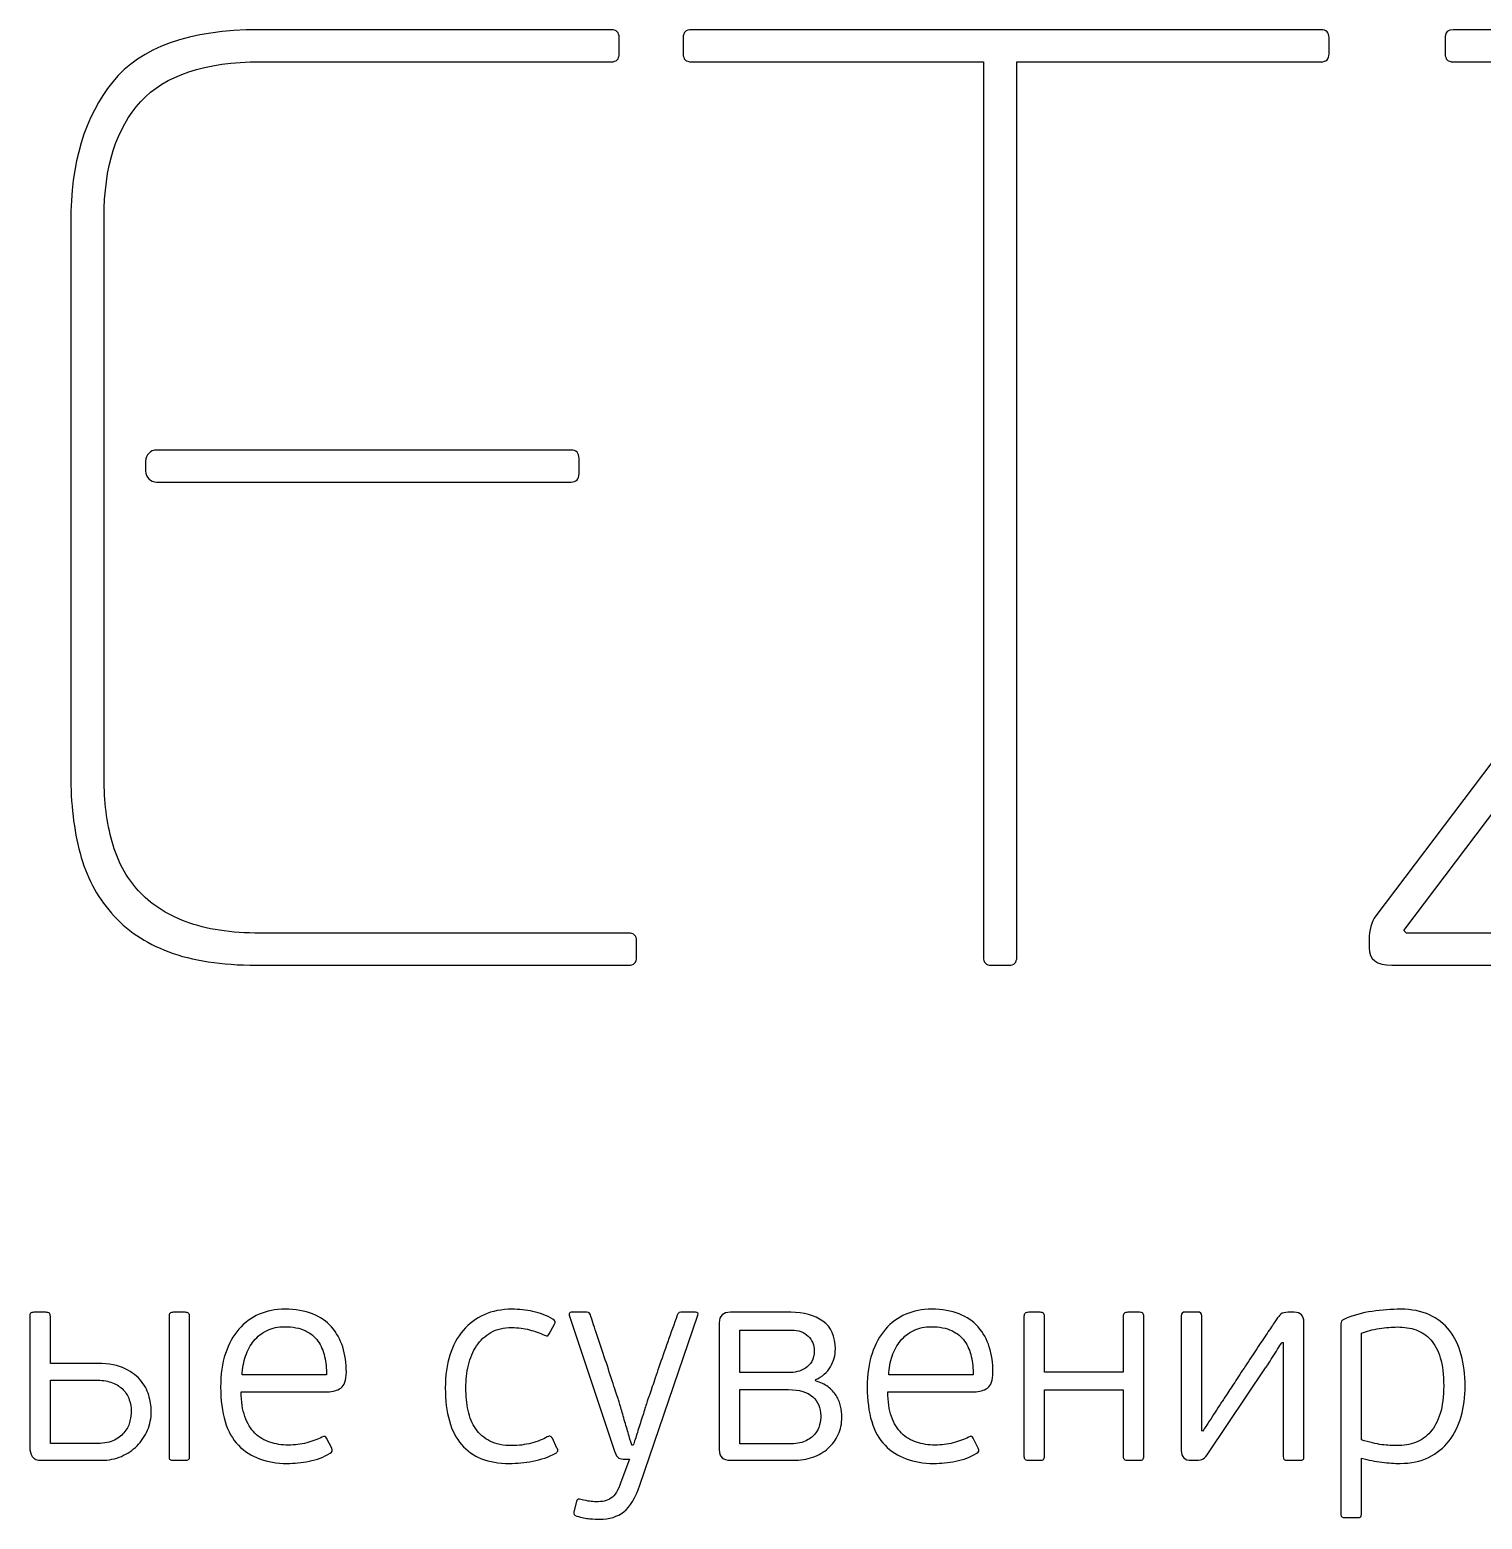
# Model space of a CAD drawing. Header units: centimetres. Extents: x -21.3 to 21.2, y -15.2 to 14.8.
# Drawn here: x 16.187 to 17.366, y -3.583 to -2.374 of the extents above; entities that cross this region are included whole.
import ezdxf

# ---------------------------------------------------------------- set-up
doc = ezdxf.new("R2010")
doc.units = ezdxf.units.CM
doc.header["$MEASUREMENT"] = 0
doc.layers.add('layer 1', color=7, linetype='Continuous')

msp = doc.modelspace()

# ---------------------------------------------------------------- linework, layer by layer
at = {"layer": 'layer 1', "color": 29}
for points, knots in [([(16.24766, -2.74098), (16.24766, -2.74098), (16.24766, -2.81558), (16.24766, -2.81558), (16.24766, -2.81558), (16.24766, -2.81558), (16.24766, -2.98136), (16.24766, -2.98136), (16.24766, -2.98136), (16.24766, -3.00013), (16.24982, -3.01727), (16.25416, -3.03279), (16.25416, -3.03279), (16.25849, -3.04831), (16.26553, -3.06148), (16.27527, -3.07231), (16.27527, -3.07231), (16.28501, -3.08314), (16.29801, -3.09162), (16.31425, -3.09776), (16.31425, -3.09776), (16.33049, -3.10389), (16.35052, -3.10696), (16.37434, -3.10696), (16.37434, -3.10696), (16.37434, -3.10696), (16.67319, -3.10696), (16.67319, -3.10696), (16.67319, -3.10696), (16.67752, -3.10696), (16.67969, -3.10913), (16.67969, -3.11346), (16.67969, -3.11346), (16.67969, -3.11346), (16.67969, -3.12645), (16.67969, -3.12645), (16.67969, -3.12645), (16.67969, -3.13079), (16.67752, -3.13295), (16.67319, -3.13295), (16.67319, -3.13295), (16.67319, -3.13295), (16.37109, -3.13295), (16.37109, -3.13295), (16.37109, -3.13295), (16.34294, -3.13295), (16.3193, -3.12934), (16.30017, -3.12212), (16.30017, -3.12212), (16.28104, -3.1149), (16.26553, -3.10444), (16.25361, -3.09072), (16.25361, -3.09072), (16.2417, -3.07701), (16.23322, -3.06076), (16.22817, -3.042), (16.22817, -3.042), (16.22312, -3.02323), (16.22059, -3.00193), (16.22059, -2.97811), (16.22059, -2.97811), (16.22059, -2.97811), (16.22059, -2.52984), (16.22059, -2.52984), (16.22059, -2.52984), (16.22059, -2.4822), (16.23196, -2.4443), (16.25469, -2.41615), (16.25469, -2.41615), (16.27743, -2.38799), (16.31696, -2.37392), (16.37326, -2.37392), (16.37326, -2.37392), (16.37326, -2.37392), (16.65912, -2.37392), (16.65912, -2.37392), (16.65912, -2.37392), (16.66345, -2.37392), (16.66561, -2.37609), (16.66561, -2.38042), (16.66561, -2.38042), (16.66561, -2.38042), (16.66561, -2.39341), (16.66561, -2.39341), (16.66561, -2.39341), (16.66561, -2.39774), (16.66345, -2.39991), (16.65912, -2.39991), (16.65912, -2.39991), (16.65912, -2.39991), (16.37434, -2.39991), (16.37434, -2.39991), (16.37434, -2.39991), (16.32959, -2.39991), (16.29729, -2.41073), (16.27743, -2.43221), (16.27743, -2.43221), (16.25758, -2.45387), (16.24766, -2.48508), (16.24766, -2.52623), (16.24766, -2.52623), (16.24766, -2.52623), (16.24766, -2.66639), (16.24766, -2.66639), (16.24766, -2.66639), (16.24766, -2.66639), (16.24766, -2.71499), (16.24766, -2.71499), (16.24766, -2.71499), (16.24766, -2.71499), (16.24766, -2.74098), (16.24766, -2.74098)], [0, 0, 0, 0, 0.0344828, 0.0344828, 0.0344828, 0.0344828, 0.0689655, 0.0689655, 0.0689655, 0.0689655, 0.1034483, 0.1034483, 0.1034483, 0.1034483, 0.137931, 0.137931, 0.137931, 0.137931, 0.1724138, 0.1724138, 0.1724138, 0.1724138, 0.2068966, 0.2068966, 0.2068966, 0.2068966, 0.2413793, 0.2413793, 0.2413793, 0.2413793, 0.2758621, 0.2758621, 0.2758621, 0.2758621, 0.3103448, 0.3103448, 0.3103448, 0.3103448, 0.3448276, 0.3448276, 0.3448276, 0.3448276, 0.3793103, 0.3793103, 0.3793103, 0.3793103, 0.4137931, 0.4137931, 0.4137931, 0.4137931, 0.4482759, 0.4482759, 0.4482759, 0.4482759, 0.4827586, 0.4827586, 0.4827586, 0.4827586, 0.5172414, 0.5172414, 0.5172414, 0.5172414, 0.5517241, 0.5517241, 0.5517241, 0.5517241, 0.5862069, 0.5862069, 0.5862069, 0.5862069, 0.6206897, 0.6206897, 0.6206897, 0.6206897, 0.6551724, 0.6551724, 0.6551724, 0.6551724, 0.6896552, 0.6896552, 0.6896552, 0.6896552, 0.7241379, 0.7241379, 0.7241379, 0.7241379, 0.7586207, 0.7586207, 0.7586207, 0.7586207, 0.7931034, 0.7931034, 0.7931034, 0.7931034, 0.8275862, 0.8275862, 0.8275862, 0.8275862, 0.862069, 0.862069, 0.862069, 0.862069, 0.8965517, 0.8965517, 0.8965517, 0.8965517, 0.9310345, 0.9310345, 0.9310345, 0.9310345, 1, 1, 1, 1]), ([(17.23516, -2.37392), (17.23949, -2.37392), (17.24165, -2.37609), (17.24165, -2.38042), (17.24165, -2.38042), (17.24165, -2.38042), (17.24165, -2.39341), (17.24165, -2.39341), (17.24165, -2.39341), (17.24165, -2.39774), (17.23949, -2.39991), (17.23516, -2.39991), (17.23516, -2.39991), (17.23516, -2.39991), (16.98828, -2.39991), (16.98828, -2.39991), (16.98828, -2.39991), (16.98828, -2.39991), (16.98828, -3.12645), (16.98828, -3.12645), (16.98828, -3.12645), (16.98828, -3.13079), (16.98612, -3.13295), (16.98178, -3.13295), (16.98178, -3.13295), (16.98178, -3.13295), (16.96771, -3.13295), (16.96771, -3.13295), (16.96771, -3.13295), (16.96338, -3.13295), (16.96121, -3.13079), (16.96121, -3.12645), (16.96121, -3.12645), (16.96121, -3.12645), (16.96121, -2.39991), (16.96121, -2.39991), (16.96121, -2.39991), (16.96121, -2.39991), (16.72408, -2.39991), (16.72408, -2.39991), (16.72408, -2.39991), (16.71975, -2.39991), (16.71758, -2.39774), (16.71758, -2.39341), (16.71758, -2.39341), (16.71758, -2.39341), (16.71758, -2.38042), (16.71758, -2.38042), (16.71758, -2.38042), (16.71758, -2.37609), (16.71975, -2.37392), (16.72408, -2.37392), (16.72408, -2.37392), (16.72408, -2.37392), (17.23516, -2.37392), (17.23516, -2.37392)], [0, 0, 0, 0, 0.0666667, 0.0666667, 0.0666667, 0.0666667, 0.1333333, 0.1333333, 0.1333333, 0.1333333, 0.2, 0.2, 0.2, 0.2, 0.2666667, 0.2666667, 0.2666667, 0.2666667, 0.3333333, 0.3333333, 0.3333333, 0.3333333, 0.4, 0.4, 0.4, 0.4, 0.4666667, 0.4666667, 0.4666667, 0.4666667, 0.5333333, 0.5333333, 0.5333333, 0.5333333, 0.6, 0.6, 0.6, 0.6, 0.6666667, 0.6666667, 0.6666667, 0.6666667, 0.7333333, 0.7333333, 0.7333333, 0.7333333, 0.8, 0.8, 0.8, 0.8, 0.8666667, 0.8666667, 0.8666667, 0.8666667, 1, 1, 1, 1]), ([(17.34235, -2.39991), (17.33802, -2.39991), (17.33585, -2.39774), (17.33585, -2.39341), (17.33585, -2.39341), (17.33585, -2.39341), (17.33585, -2.37933), (17.33585, -2.37933), (17.33585, -2.37933), (17.33585, -2.37572), (17.33802, -2.37392), (17.34235, -2.37392), (17.34235, -2.37392), (17.34235, -2.37392), (17.81228, -2.37392), (17.81228, -2.37392), (17.81228, -2.37392), (17.81805, -2.37392), (17.82256, -2.37482), (17.82581, -2.37662), (17.82581, -2.37662), (17.82906, -2.37843), (17.83068, -2.38258), (17.83068, -2.38908), (17.83068, -2.38908), (17.83068, -2.38908), (17.83068, -2.39558), (17.83068, -2.39558), (17.83068, -2.39558), (17.83068, -2.40207), (17.82888, -2.40785), (17.82527, -2.4129), (17.82527, -2.4129), (17.82527, -2.4129), (17.30229, -3.1048), (17.30229, -3.1048), (17.30229, -3.1048), (17.30229, -3.1048), (17.30445, -3.10696), (17.30445, -3.10696), (17.30445, -3.10696), (17.30445, -3.10696), (17.81878, -3.10696), (17.81878, -3.10696), (17.81878, -3.10696), (17.82311, -3.10696), (17.82527, -3.10913), (17.82527, -3.11346), (17.82527, -3.11346), (17.82527, -3.11346), (17.82527, -3.12645), (17.82527, -3.12645), (17.82527, -3.12645), (17.82527, -3.13079), (17.82311, -3.13295), (17.81878, -3.13295), (17.81878, -3.13295), (17.81878, -3.13295), (17.29254, -3.13295), (17.29254, -3.13295), (17.29254, -3.13295), (17.28027, -3.13295), (17.27413, -3.12826), (17.27413, -3.11887), (17.27413, -3.11887), (17.27413, -3.11887), (17.27413, -3.11238), (17.27413, -3.11238), (17.27413, -3.11238), (17.27413, -3.10444), (17.27594, -3.09794), (17.27955, -3.09289), (17.27955, -3.09289), (17.27955, -3.09289), (17.80145, -2.40315), (17.80145, -2.40315), (17.80145, -2.40315), (17.80145, -2.40315), (17.80145, -2.39991), (17.80145, -2.39991), (17.80145, -2.39991), (17.80145, -2.39991), (17.34235, -2.39991), (17.34235, -2.39991)], [0, 0, 0, 0, 0.0454545, 0.0454545, 0.0454545, 0.0454545, 0.0909091, 0.0909091, 0.0909091, 0.0909091, 0.1363636, 0.1363636, 0.1363636, 0.1363636, 0.1818182, 0.1818182, 0.1818182, 0.1818182, 0.2272727, 0.2272727, 0.2272727, 0.2272727, 0.2727273, 0.2727273, 0.2727273, 0.2727273, 0.3181818, 0.3181818, 0.3181818, 0.3181818, 0.3636364, 0.3636364, 0.3636364, 0.3636364, 0.4090909, 0.4090909, 0.4090909, 0.4090909, 0.4545455, 0.4545455, 0.4545455, 0.4545455, 0.5, 0.5, 0.5, 0.5, 0.5454545, 0.5454545, 0.5454545, 0.5454545, 0.5909091, 0.5909091, 0.5909091, 0.5909091, 0.6363636, 0.6363636, 0.6363636, 0.6363636, 0.6818182, 0.6818182, 0.6818182, 0.6818182, 0.7272727, 0.7272727, 0.7272727, 0.7272727, 0.7727273, 0.7727273, 0.7727273, 0.7727273, 0.8181818, 0.8181818, 0.8181818, 0.8181818, 0.8636364, 0.8636364, 0.8636364, 0.8636364, 0.9090909, 0.9090909, 0.9090909, 0.9090909, 1, 1, 1, 1]), ([(16.2903, -2.71499), (16.2903, -2.71499), (16.62663, -2.71499), (16.62663, -2.71499), (16.62663, -2.71499), (16.63096, -2.71499), (16.63313, -2.71734), (16.63313, -2.72185), (16.63313, -2.72185), (16.63313, -2.72185), (16.63313, -2.73413), (16.63313, -2.73413), (16.63313, -2.73413), (16.63313, -2.73864), (16.63096, -2.74098), (16.62663, -2.74098), (16.62663, -2.74098), (16.62663, -2.74098), (16.2903, -2.74098), (16.2903, -2.74098), (16.2903, -2.74098), (16.28535, -2.74098), (16.28132, -2.73695), (16.28132, -2.73201), (16.28132, -2.73201), (16.28132, -2.73201), (16.28132, -2.72397), (16.28132, -2.72397), (16.28132, -2.72397), (16.28132, -2.71903), (16.28535, -2.71499), (16.2903, -2.71499)], [0, 0, 0, 0, 0.1111111, 0.1111111, 0.1111111, 0.1111111, 0.2222222, 0.2222222, 0.2222222, 0.2222222, 0.3333333, 0.3333333, 0.3333333, 0.3333333, 0.4444444, 0.4444444, 0.4444444, 0.4444444, 0.5555556, 0.5555556, 0.5555556, 0.5555556, 0.6666667, 0.6666667, 0.6666667, 0.6666667, 0.7777778, 0.7777778, 0.7777778, 0.7777778, 1, 1, 1, 1]), ([(16.2424, -3.45606), (16.2517, -3.45606), (16.25917, -3.45751), (16.26489, -3.46041), (16.26489, -3.46041), (16.27057, -3.4633), (16.275, -3.46677), (16.27812, -3.47081), (16.27812, -3.47081), (16.28121, -3.47485), (16.2833, -3.47912), (16.28437, -3.48362), (16.28437, -3.48362), (16.28544, -3.48812), (16.28598, -3.49197), (16.28598, -3.49517), (16.28598, -3.49517), (16.28598, -3.50051), (16.28494, -3.50558), (16.28289, -3.51038), (16.28289, -3.51038), (16.28083, -3.51518), (16.27801, -3.51938), (16.27442, -3.52296), (16.27442, -3.52296), (16.27084, -3.52654), (16.26661, -3.5294), (16.26173, -3.53154), (16.26173, -3.53154), (16.25685, -3.53367), (16.25151, -3.53474), (16.24572, -3.53474), (16.24572, -3.53474), (16.24572, -3.53474), (16.19723, -3.53474), (16.19723, -3.53474), (16.19723, -3.53474), (16.19342, -3.53474), (16.19082, -3.53371), (16.18946, -3.53165), (16.18946, -3.53165), (16.18808, -3.5296), (16.1874, -3.52712), (16.1874, -3.52422), (16.1874, -3.52422), (16.1874, -3.52422), (16.1874, -3.41809), (16.1874, -3.41809), (16.1874, -3.41809), (16.1874, -3.41672), (16.18762, -3.4158), (16.18808, -3.41535), (16.18808, -3.41535), (16.18854, -3.41489), (16.18941, -3.41466), (16.19064, -3.41466), (16.19064, -3.41466), (16.19064, -3.41466), (16.20039, -3.41466), (16.20039, -3.41466), (16.20039, -3.41466), (16.20177, -3.41466), (16.20276, -3.41489), (16.20329, -3.41535), (16.20329, -3.41535), (16.20382, -3.4158), (16.20409, -3.41672), (16.20409, -3.41809), (16.20409, -3.41809), (16.20409, -3.41809), (16.20409, -3.45606), (16.20409, -3.45606), (16.20409, -3.45606), (16.20409, -3.45606), (16.2424, -3.45606), (16.2424, -3.45606)], [0, 0, 0, 0, 0.05, 0.05, 0.05, 0.05, 0.1, 0.1, 0.1, 0.1, 0.15, 0.15, 0.15, 0.15, 0.2, 0.2, 0.2, 0.2, 0.25, 0.25, 0.25, 0.25, 0.3, 0.3, 0.3, 0.3, 0.35, 0.35, 0.35, 0.35, 0.4, 0.4, 0.4, 0.4, 0.45, 0.45, 0.45, 0.45, 0.5, 0.5, 0.5, 0.5, 0.55, 0.55, 0.55, 0.55, 0.6, 0.6, 0.6, 0.6, 0.65, 0.65, 0.65, 0.65, 0.7, 0.7, 0.7, 0.7, 0.75, 0.75, 0.75, 0.75, 0.8, 0.8, 0.8, 0.8, 0.85, 0.85, 0.85, 0.85, 0.9, 0.9, 0.9, 0.9, 1, 1, 1, 1]), ([(16.30038, -3.41809), (16.30038, -3.41672), (16.30065, -3.4158), (16.30118, -3.41535), (16.30118, -3.41535), (16.30172, -3.41489), (16.30263, -3.41466), (16.30385, -3.41466), (16.30385, -3.41466), (16.30385, -3.41466), (16.31338, -3.41466), (16.31338, -3.41466), (16.31338, -3.41466), (16.3146, -3.41466), (16.31552, -3.41489), (16.31617, -3.41535), (16.31617, -3.41535), (16.31678, -3.4158), (16.31708, -3.41672), (16.31708, -3.41809), (16.31708, -3.41809), (16.31708, -3.41809), (16.31708, -3.53154), (16.31708, -3.53154), (16.31708, -3.53154), (16.31708, -3.53291), (16.31678, -3.53379), (16.31617, -3.53417), (16.31617, -3.53417), (16.31552, -3.53455), (16.3146, -3.53474), (16.31338, -3.53474), (16.31338, -3.53474), (16.31338, -3.53474), (16.30385, -3.53474), (16.30385, -3.53474), (16.30385, -3.53474), (16.30263, -3.53474), (16.30172, -3.53455), (16.30118, -3.53417), (16.30118, -3.53417), (16.30065, -3.53379), (16.30038, -3.53291), (16.30038, -3.53154), (16.30038, -3.53154), (16.30038, -3.53154), (16.30038, -3.41809), (16.30038, -3.41809)], [0, 0, 0, 0, 0.0769231, 0.0769231, 0.0769231, 0.0769231, 0.1538462, 0.1538462, 0.1538462, 0.1538462, 0.2307692, 0.2307692, 0.2307692, 0.2307692, 0.3076923, 0.3076923, 0.3076923, 0.3076923, 0.3846154, 0.3846154, 0.3846154, 0.3846154, 0.4615385, 0.4615385, 0.4615385, 0.4615385, 0.5384615, 0.5384615, 0.5384615, 0.5384615, 0.6153846, 0.6153846, 0.6153846, 0.6153846, 0.6923077, 0.6923077, 0.6923077, 0.6923077, 0.7692308, 0.7692308, 0.7692308, 0.7692308, 0.8461538, 0.8461538, 0.8461538, 0.8461538, 1, 1, 1, 1]), ([(16.39439, -3.41215), (16.40308, -3.41215), (16.41055, -3.4134), (16.4168, -3.41592), (16.4168, -3.41592), (16.42306, -3.41843), (16.4282, -3.42198), (16.43224, -3.42655), (16.43224, -3.42655), (16.43628, -3.43113), (16.4393, -3.43654), (16.44127, -3.44279), (16.44127, -3.44279), (16.44326, -3.44905), (16.44425, -3.45591), (16.44425, -3.46338), (16.44425, -3.46338), (16.44425, -3.46978), (16.44277, -3.47401), (16.43979, -3.47607), (16.43979, -3.47607), (16.43682, -3.47813), (16.4332, -3.47916), (16.42893, -3.47916), (16.42893, -3.47916), (16.42893, -3.47916), (16.35894, -3.47916), (16.35894, -3.47916), (16.35894, -3.47916), (16.35894, -3.48705), (16.35993, -3.49376), (16.36191, -3.49929), (16.36191, -3.49929), (16.36389, -3.50481), (16.36664, -3.50932), (16.37007, -3.51271), (16.37007, -3.51271), (16.3735, -3.51614), (16.37758, -3.51862), (16.38223, -3.5201), (16.38223, -3.5201), (16.38688, -3.52163), (16.39191, -3.52239), (16.39725, -3.52239), (16.39725, -3.52239), (16.40232, -3.52239), (16.40724, -3.52178), (16.41208, -3.52056), (16.41208, -3.52056), (16.41688, -3.51934), (16.42096, -3.51781), (16.42435, -3.51599), (16.42435, -3.51599), (16.42618, -3.51507), (16.42748, -3.51538), (16.42824, -3.5169), (16.42824, -3.5169), (16.42824, -3.5169), (16.43236, -3.52494), (16.43236, -3.52494), (16.43236, -3.52494), (16.43327, -3.52681), (16.43289, -3.52811), (16.43121, -3.52891), (16.43121, -3.52891), (16.42588, -3.53215), (16.42016, -3.53436), (16.41406, -3.5355), (16.41406, -3.5355), (16.40796, -3.53668), (16.40201, -3.53726), (16.39622, -3.53726), (16.39622, -3.53726), (16.37945, -3.53726), (16.36626, -3.53234), (16.35665, -3.5225), (16.35665, -3.5225), (16.34704, -3.51267), (16.34224, -3.49692), (16.34224, -3.47527), (16.34224, -3.47527), (16.34224, -3.46506), (16.34354, -3.45602), (16.34613, -3.44817), (16.34613, -3.44817), (16.34872, -3.44032), (16.35234, -3.43372), (16.357, -3.42839), (16.357, -3.42839), (16.36165, -3.42305), (16.36714, -3.41901), (16.37346, -3.41626), (16.37346, -3.41626), (16.37979, -3.41352), (16.38676, -3.41215), (16.39439, -3.41215)], [0, 0, 0, 0, 0.04, 0.04, 0.04, 0.04, 0.08, 0.08, 0.08, 0.08, 0.12, 0.12, 0.12, 0.12, 0.16, 0.16, 0.16, 0.16, 0.2, 0.2, 0.2, 0.2, 0.24, 0.24, 0.24, 0.24, 0.28, 0.28, 0.28, 0.28, 0.32, 0.32, 0.32, 0.32, 0.36, 0.36, 0.36, 0.36, 0.4, 0.4, 0.4, 0.4, 0.44, 0.44, 0.44, 0.44, 0.48, 0.48, 0.48, 0.48, 0.52, 0.52, 0.52, 0.52, 0.56, 0.56, 0.56, 0.56, 0.6, 0.6, 0.6, 0.6, 0.64, 0.64, 0.64, 0.64, 0.68, 0.68, 0.68, 0.68, 0.72, 0.72, 0.72, 0.72, 0.76, 0.76, 0.76, 0.76, 0.8, 0.8, 0.8, 0.8, 0.84, 0.84, 0.84, 0.84, 0.88, 0.88, 0.88, 0.88, 0.92, 0.92, 0.92, 0.92, 1, 1, 1, 1]), ([(16.57874, -3.52285), (16.58407, -3.52285), (16.5893, -3.52216), (16.59441, -3.52079), (16.59441, -3.52079), (16.59951, -3.51942), (16.60382, -3.51774), (16.60733, -3.51576), (16.60733, -3.51576), (16.60855, -3.51515), (16.60943, -3.51499), (16.60996, -3.5153), (16.60996, -3.5153), (16.61049, -3.51561), (16.61099, -3.51614), (16.61145, -3.5169), (16.61145, -3.5169), (16.61145, -3.5169), (16.6151, -3.52491), (16.6151, -3.52491), (16.6151, -3.52491), (16.61587, -3.52582), (16.6161, -3.52658), (16.61579, -3.52719), (16.61579, -3.52719), (16.61549, -3.5278), (16.61495, -3.52841), (16.61419, -3.52902), (16.61419, -3.52902), (16.60839, -3.53207), (16.60222, -3.53421), (16.59566, -3.53543), (16.59566, -3.53543), (16.58911, -3.53665), (16.5827, -3.53726), (16.57645, -3.53726), (16.57645, -3.53726), (16.55937, -3.53726), (16.54645, -3.53215), (16.53768, -3.52193), (16.53768, -3.52193), (16.52892, -3.51172), (16.52453, -3.49639), (16.52453, -3.47596), (16.52453, -3.47596), (16.52453, -3.46605), (16.52579, -3.45717), (16.52831, -3.44931), (16.52831, -3.44931), (16.53082, -3.44146), (16.53441, -3.43479), (16.53906, -3.4293), (16.53906, -3.4293), (16.54371, -3.42381), (16.54938, -3.41958), (16.5561, -3.41661), (16.5561, -3.41661), (16.5628, -3.41363), (16.57028, -3.41215), (16.57851, -3.41215), (16.57851, -3.41215), (16.58445, -3.41215), (16.59017, -3.41276), (16.59566, -3.41398), (16.59566, -3.41398), (16.60115, -3.4152), (16.60657, -3.41725), (16.6119, -3.42015), (16.6119, -3.42015), (16.61373, -3.42122), (16.61411, -3.42259), (16.61305, -3.42427), (16.61305, -3.42427), (16.61305, -3.42427), (16.60893, -3.43204), (16.60893, -3.43204), (16.60893, -3.43204), (16.60862, -3.43281), (16.6082, -3.43334), (16.60767, -3.43365), (16.60767, -3.43365), (16.60714, -3.43395), (16.60626, -3.4338), (16.60504, -3.43319), (16.60504, -3.43319), (16.60123, -3.43151), (16.59715, -3.43006), (16.5928, -3.42884), (16.5928, -3.42884), (16.58846, -3.42762), (16.58369, -3.42701), (16.57851, -3.42701), (16.57851, -3.42701), (16.5718, -3.42701), (16.56612, -3.42835), (16.56147, -3.43102), (16.56147, -3.43102), (16.55682, -3.43368), (16.55297, -3.4373), (16.54992, -3.44188), (16.54992, -3.44188), (16.54687, -3.44645), (16.54466, -3.45168), (16.54328, -3.45755), (16.54328, -3.45755), (16.54192, -3.46342), (16.54123, -3.46956), (16.54123, -3.47596), (16.54123, -3.47596), (16.54123, -3.48251), (16.54184, -3.48865), (16.54306, -3.49437), (16.54306, -3.49437), (16.54428, -3.50009), (16.54634, -3.50504), (16.54923, -3.50924), (16.54923, -3.50924), (16.55213, -3.51343), (16.55598, -3.51675), (16.56078, -3.51919), (16.56078, -3.51919), (16.56558, -3.52163), (16.57157, -3.52285), (16.57874, -3.52285)], [0, 0, 0, 0, 0.03125, 0.03125, 0.03125, 0.03125, 0.0625, 0.0625, 0.0625, 0.0625, 0.09375, 0.09375, 0.09375, 0.09375, 0.125, 0.125, 0.125, 0.125, 0.15625, 0.15625, 0.15625, 0.15625, 0.1875, 0.1875, 0.1875, 0.1875, 0.21875, 0.21875, 0.21875, 0.21875, 0.25, 0.25, 0.25, 0.25, 0.28125, 0.28125, 0.28125, 0.28125, 0.3125, 0.3125, 0.3125, 0.3125, 0.34375, 0.34375, 0.34375, 0.34375, 0.375, 0.375, 0.375, 0.375, 0.40625, 0.40625, 0.40625, 0.40625, 0.4375, 0.4375, 0.4375, 0.4375, 0.46875, 0.46875, 0.46875, 0.46875, 0.5, 0.5, 0.5, 0.5, 0.53125, 0.53125, 0.53125, 0.53125, 0.5625, 0.5625, 0.5625, 0.5625, 0.59375, 0.59375, 0.59375, 0.59375, 0.625, 0.625, 0.625, 0.625, 0.65625, 0.65625, 0.65625, 0.65625, 0.6875, 0.6875, 0.6875, 0.6875, 0.71875, 0.71875, 0.71875, 0.71875, 0.75, 0.75, 0.75, 0.75, 0.78125, 0.78125, 0.78125, 0.78125, 0.8125, 0.8125, 0.8125, 0.8125, 0.84375, 0.84375, 0.84375, 0.84375, 0.875, 0.875, 0.875, 0.875, 0.90625, 0.90625, 0.90625, 0.90625, 0.9375, 0.9375, 0.9375, 0.9375, 1, 1, 1, 1]), ([(16.68235, -3.55487), (16.67884, -3.56524), (16.67453, -3.57244), (16.66943, -3.57648), (16.66943, -3.57648), (16.66432, -3.58052), (16.65772, -3.58254), (16.64964, -3.58254), (16.64964, -3.58254), (16.64751, -3.58254), (16.64488, -3.58243), (16.64175, -3.5822), (16.64175, -3.5822), (16.63862, -3.58197), (16.63515, -3.58125), (16.63134, -3.58003), (16.63134, -3.58003), (16.62921, -3.57942), (16.62837, -3.57827), (16.62883, -3.5766), (16.62883, -3.5766), (16.62883, -3.5766), (16.63111, -3.56813), (16.63111, -3.56813), (16.63111, -3.56813), (16.63142, -3.56707), (16.63184, -3.56646), (16.63238, -3.5663), (16.63238, -3.5663), (16.63291, -3.56615), (16.63363, -3.56623), (16.63455, -3.56653), (16.63455, -3.56653), (16.63775, -3.5673), (16.64015, -3.56779), (16.64175, -3.56802), (16.64175, -3.56802), (16.64335, -3.56825), (16.64507, -3.56836), (16.6469, -3.56836), (16.6469, -3.56836), (16.64934, -3.56836), (16.65155, -3.56817), (16.65353, -3.56779), (16.65353, -3.56779), (16.65551, -3.56741), (16.65731, -3.56665), (16.6589, -3.5655), (16.6589, -3.5655), (16.66051, -3.56436), (16.66199, -3.56276), (16.66337, -3.5607), (16.66337, -3.5607), (16.66474, -3.55864), (16.66596, -3.55594), (16.66702, -3.55258), (16.66702, -3.55258), (16.66702, -3.55258), (16.67389, -3.53382), (16.67389, -3.53382), (16.67389, -3.53382), (16.67389, -3.53382), (16.67, -3.53382), (16.67, -3.53382), (16.67, -3.53382), (16.66832, -3.53382), (16.6668, -3.53352), (16.66543, -3.53291), (16.66543, -3.53291), (16.66405, -3.5323), (16.66283, -3.5304), (16.66176, -3.52719), (16.66176, -3.52719), (16.66176, -3.52719), (16.62517, -3.41695), (16.62517, -3.41695), (16.62517, -3.41695), (16.62471, -3.41542), (16.62524, -3.41466), (16.62677, -3.41466), (16.62677, -3.41466), (16.62677, -3.41466), (16.63935, -3.41466), (16.63935, -3.41466), (16.63935, -3.41466), (16.64042, -3.41466), (16.6411, -3.41482), (16.64141, -3.41512), (16.64141, -3.41512), (16.64171, -3.41542), (16.64202, -3.41596), (16.64232, -3.41672), (16.64232, -3.41672), (16.64339, -3.42008), (16.64495, -3.42488), (16.64701, -3.43113), (16.64701, -3.43113), (16.64907, -3.43738), (16.65124, -3.4439), (16.65353, -3.45069), (16.65353, -3.45069), (16.65582, -3.45747), (16.65795, -3.46399), (16.65994, -3.47024), (16.65994, -3.47024), (16.66192, -3.47649), (16.66352, -3.4813), (16.66474, -3.48465), (16.66474, -3.48465), (16.6652, -3.48587), (16.66592, -3.48827), (16.66691, -3.49186), (16.66691, -3.49186), (16.6679, -3.49544), (16.66901, -3.49929), (16.67023, -3.5034), (16.67023, -3.5034), (16.67145, -3.50752), (16.67259, -3.51141), (16.67366, -3.51507), (16.67366, -3.51507), (16.67473, -3.51873), (16.67549, -3.52117), (16.67594, -3.52239), (16.67594, -3.52239), (16.67594, -3.52239), (16.67709, -3.52239), (16.67709, -3.52239), (16.67709, -3.52239), (16.678, -3.51964), (16.67911, -3.51622), (16.68041, -3.51209), (16.68041, -3.51209), (16.6817, -3.50798), (16.683, -3.5039), (16.68429, -3.49986), (16.68429, -3.49986), (16.68559, -3.49582), (16.68673, -3.4922), (16.68773, -3.489), (16.68773, -3.489), (16.68871, -3.4858), (16.68936, -3.48381), (16.68967, -3.48305), (16.68967, -3.48305), (16.69013, -3.48198), (16.69108, -3.47927), (16.69253, -3.47493), (16.69253, -3.47493), (16.69397, -3.47058), (16.69577, -3.46529), (16.6979, -3.45903), (16.6979, -3.45903), (16.70004, -3.45278), (16.7024, -3.44599), (16.70499, -3.43868), (16.70499, -3.43868), (16.70758, -3.43136), (16.71018, -3.42412), (16.71277, -3.41695), (16.71277, -3.41695), (16.71307, -3.41619), (16.71338, -3.41562), (16.71368, -3.41523), (16.71368, -3.41523), (16.71399, -3.41485), (16.71468, -3.41466), (16.71574, -3.41466), (16.71574, -3.41466), (16.71574, -3.41466), (16.72764, -3.41466), (16.72764, -3.41466), (16.72764, -3.41466), (16.72931, -3.41466), (16.72992, -3.41542), (16.72947, -3.41695), (16.72947, -3.41695), (16.72947, -3.41695), (16.68235, -3.55487), (16.68235, -3.55487)], [0, 0, 0, 0, 0.0217391, 0.0217391, 0.0217391, 0.0217391, 0.0434783, 0.0434783, 0.0434783, 0.0434783, 0.0652174, 0.0652174, 0.0652174, 0.0652174, 0.0869565, 0.0869565, 0.0869565, 0.0869565, 0.1086957, 0.1086957, 0.1086957, 0.1086957, 0.1304348, 0.1304348, 0.1304348, 0.1304348, 0.1521739, 0.1521739, 0.1521739, 0.1521739, 0.173913, 0.173913, 0.173913, 0.173913, 0.1956522, 0.1956522, 0.1956522, 0.1956522, 0.2173913, 0.2173913, 0.2173913, 0.2173913, 0.2391304, 0.2391304, 0.2391304, 0.2391304, 0.2608696, 0.2608696, 0.2608696, 0.2608696, 0.2826087, 0.2826087, 0.2826087, 0.2826087, 0.3043478, 0.3043478, 0.3043478, 0.3043478, 0.326087, 0.326087, 0.326087, 0.326087, 0.3478261, 0.3478261, 0.3478261, 0.3478261, 0.3695652, 0.3695652, 0.3695652, 0.3695652, 0.3913043, 0.3913043, 0.3913043, 0.3913043, 0.4130435, 0.4130435, 0.4130435, 0.4130435, 0.4347826, 0.4347826, 0.4347826, 0.4347826, 0.4565217, 0.4565217, 0.4565217, 0.4565217, 0.4782609, 0.4782609, 0.4782609, 0.4782609, 0.5, 0.5, 0.5, 0.5, 0.5217391, 0.5217391, 0.5217391, 0.5217391, 0.5434783, 0.5434783, 0.5434783, 0.5434783, 0.5652174, 0.5652174, 0.5652174, 0.5652174, 0.5869565, 0.5869565, 0.5869565, 0.5869565, 0.6086957, 0.6086957, 0.6086957, 0.6086957, 0.6304348, 0.6304348, 0.6304348, 0.6304348, 0.6521739, 0.6521739, 0.6521739, 0.6521739, 0.673913, 0.673913, 0.673913, 0.673913, 0.6956522, 0.6956522, 0.6956522, 0.6956522, 0.7173913, 0.7173913, 0.7173913, 0.7173913, 0.7391304, 0.7391304, 0.7391304, 0.7391304, 0.7608696, 0.7608696, 0.7608696, 0.7608696, 0.7826087, 0.7826087, 0.7826087, 0.7826087, 0.8043478, 0.8043478, 0.8043478, 0.8043478, 0.826087, 0.826087, 0.826087, 0.826087, 0.8478261, 0.8478261, 0.8478261, 0.8478261, 0.8695652, 0.8695652, 0.8695652, 0.8695652, 0.8913043, 0.8913043, 0.8913043, 0.8913043, 0.9130435, 0.9130435, 0.9130435, 0.9130435, 0.9347826, 0.9347826, 0.9347826, 0.9347826, 0.9565217, 0.9565217, 0.9565217, 0.9565217, 1, 1, 1, 1]), ([(16.82484, -3.47024), (16.82896, -3.47146), (16.83239, -3.4731), (16.83513, -3.47516), (16.83513, -3.47516), (16.83788, -3.47722), (16.84009, -3.47958), (16.84176, -3.48225), (16.84176, -3.48225), (16.84344, -3.48492), (16.84462, -3.48778), (16.84531, -3.49083), (16.84531, -3.49083), (16.846, -3.49388), (16.84634, -3.49685), (16.84634, -3.49975), (16.84634, -3.49975), (16.84634, -3.50493), (16.84535, -3.50966), (16.84337, -3.51393), (16.84337, -3.51393), (16.84138, -3.5182), (16.83864, -3.52189), (16.83513, -3.52502), (16.83513, -3.52502), (16.83162, -3.52815), (16.82747, -3.53055), (16.82267, -3.53222), (16.82267, -3.53222), (16.81787, -3.5339), (16.81257, -3.53474), (16.80677, -3.53474), (16.80677, -3.53474), (16.80677, -3.53474), (16.75599, -3.53474), (16.75599, -3.53474), (16.75599, -3.53474), (16.74989, -3.53474), (16.74685, -3.53192), (16.74685, -3.52628), (16.74685, -3.52628), (16.74685, -3.52628), (16.74685, -3.42312), (16.74685, -3.42312), (16.74685, -3.42312), (16.74685, -3.41748), (16.74989, -3.41466), (16.75599, -3.41466), (16.75599, -3.41466), (16.75599, -3.41466), (16.80494, -3.41466), (16.80494, -3.41466), (16.80494, -3.41466), (16.81547, -3.41466), (16.82411, -3.41706), (16.8309, -3.42187), (16.8309, -3.42187), (16.83769, -3.42667), (16.84108, -3.43418), (16.84108, -3.4444), (16.84108, -3.4444), (16.84108, -3.44943), (16.83974, -3.45427), (16.83708, -3.45892), (16.83708, -3.45892), (16.83441, -3.46357), (16.83041, -3.46696), (16.82507, -3.4691), (16.82507, -3.4691), (16.82507, -3.4691), (16.82484, -3.47024), (16.82484, -3.47024)], [0, 0, 0, 0, 0.0526316, 0.0526316, 0.0526316, 0.0526316, 0.1052632, 0.1052632, 0.1052632, 0.1052632, 0.1578947, 0.1578947, 0.1578947, 0.1578947, 0.2105263, 0.2105263, 0.2105263, 0.2105263, 0.2631579, 0.2631579, 0.2631579, 0.2631579, 0.3157895, 0.3157895, 0.3157895, 0.3157895, 0.3684211, 0.3684211, 0.3684211, 0.3684211, 0.4210526, 0.4210526, 0.4210526, 0.4210526, 0.4736842, 0.4736842, 0.4736842, 0.4736842, 0.5263158, 0.5263158, 0.5263158, 0.5263158, 0.5789474, 0.5789474, 0.5789474, 0.5789474, 0.6315789, 0.6315789, 0.6315789, 0.6315789, 0.6842105, 0.6842105, 0.6842105, 0.6842105, 0.7368421, 0.7368421, 0.7368421, 0.7368421, 0.7894737, 0.7894737, 0.7894737, 0.7894737, 0.8421053, 0.8421053, 0.8421053, 0.8421053, 0.8947368, 0.8947368, 0.8947368, 0.8947368, 1, 1, 1, 1]), ([(16.91907, -3.41215), (16.92776, -3.41215), (16.93524, -3.4134), (16.94148, -3.41592), (16.94148, -3.41592), (16.94774, -3.41843), (16.95289, -3.42198), (16.95693, -3.42655), (16.95693, -3.42655), (16.96097, -3.43113), (16.96398, -3.43654), (16.96596, -3.44279), (16.96596, -3.44279), (16.96794, -3.44905), (16.96893, -3.45591), (16.96893, -3.46338), (16.96893, -3.46338), (16.96893, -3.46978), (16.96745, -3.47401), (16.96447, -3.47607), (16.96447, -3.47607), (16.9615, -3.47813), (16.95788, -3.47916), (16.95361, -3.47916), (16.95361, -3.47916), (16.95361, -3.47916), (16.88362, -3.47916), (16.88362, -3.47916), (16.88362, -3.47916), (16.88362, -3.48705), (16.88461, -3.49376), (16.88659, -3.49929), (16.88659, -3.49929), (16.88858, -3.50481), (16.89132, -3.50932), (16.89475, -3.51271), (16.89475, -3.51271), (16.89818, -3.51614), (16.90226, -3.51862), (16.90691, -3.5201), (16.90691, -3.5201), (16.91156, -3.52163), (16.9166, -3.52239), (16.92193, -3.52239), (16.92193, -3.52239), (16.927, -3.52239), (16.93192, -3.52178), (16.93676, -3.52056), (16.93676, -3.52056), (16.94156, -3.51934), (16.94564, -3.51781), (16.94903, -3.51599), (16.94903, -3.51599), (16.95086, -3.51507), (16.95216, -3.51538), (16.95292, -3.5169), (16.95292, -3.5169), (16.95292, -3.5169), (16.95704, -3.52494), (16.95704, -3.52494), (16.95704, -3.52494), (16.95795, -3.52681), (16.95757, -3.52811), (16.95589, -3.52891), (16.95589, -3.52891), (16.95056, -3.53215), (16.94484, -3.53436), (16.93874, -3.5355), (16.93874, -3.5355), (16.93264, -3.53668), (16.92669, -3.53726), (16.9209, -3.53726), (16.9209, -3.53726), (16.90413, -3.53726), (16.89094, -3.53234), (16.88133, -3.5225), (16.88133, -3.5225), (16.87173, -3.51267), (16.86692, -3.49692), (16.86692, -3.47527), (16.86692, -3.47527), (16.86692, -3.46506), (16.86822, -3.45602), (16.87081, -3.44817), (16.87081, -3.44817), (16.8734, -3.44032), (16.87702, -3.43372), (16.88168, -3.42839), (16.88168, -3.42839), (16.88633, -3.42305), (16.89182, -3.41901), (16.89814, -3.41626), (16.89814, -3.41626), (16.90447, -3.41352), (16.91145, -3.41215), (16.91907, -3.41215)], [0, 0, 0, 0, 0.04, 0.04, 0.04, 0.04, 0.08, 0.08, 0.08, 0.08, 0.12, 0.12, 0.12, 0.12, 0.16, 0.16, 0.16, 0.16, 0.2, 0.2, 0.2, 0.2, 0.24, 0.24, 0.24, 0.24, 0.28, 0.28, 0.28, 0.28, 0.32, 0.32, 0.32, 0.32, 0.36, 0.36, 0.36, 0.36, 0.4, 0.4, 0.4, 0.4, 0.44, 0.44, 0.44, 0.44, 0.48, 0.48, 0.48, 0.48, 0.52, 0.52, 0.52, 0.52, 0.56, 0.56, 0.56, 0.56, 0.6, 0.6, 0.6, 0.6, 0.64, 0.64, 0.64, 0.64, 0.68, 0.68, 0.68, 0.68, 0.72, 0.72, 0.72, 0.72, 0.76, 0.76, 0.76, 0.76, 0.8, 0.8, 0.8, 0.8, 0.84, 0.84, 0.84, 0.84, 0.88, 0.88, 0.88, 0.88, 0.92, 0.92, 0.92, 0.92, 1, 1, 1, 1]), ([(17.01079, -3.53131), (17.01079, -3.53268), (17.01048, -3.5336), (17.00987, -3.53405), (17.00987, -3.53405), (17.0093, -3.53451), (17.00839, -3.53474), (17.00717, -3.53474), (17.00717, -3.53474), (17.00717, -3.53474), (16.99794, -3.53474), (16.99794, -3.53474), (16.99794, -3.53474), (16.99672, -3.53474), (16.99577, -3.53451), (16.99512, -3.53405), (16.99512, -3.53405), (16.99443, -3.5336), (16.99409, -3.53268), (16.99409, -3.53131), (16.99409, -3.53131), (16.99409, -3.53131), (16.99409, -3.41809), (16.99409, -3.41809), (16.99409, -3.41809), (16.99409, -3.41672), (16.99443, -3.4158), (16.99512, -3.41535), (16.99512, -3.41535), (16.99577, -3.41489), (16.99672, -3.41466), (16.99794, -3.41466), (16.99794, -3.41466), (16.99794, -3.41466), (17.00717, -3.41466), (17.00717, -3.41466), (17.00717, -3.41466), (17.00839, -3.41466), (17.0093, -3.41489), (17.00987, -3.41535), (17.00987, -3.41535), (17.01048, -3.4158), (17.01079, -3.41672), (17.01079, -3.41809), (17.01079, -3.41809), (17.01079, -3.41809), (17.01079, -3.46315), (17.01079, -3.46315), (17.01079, -3.46315), (17.01079, -3.46315), (17.0746, -3.46315), (17.0746, -3.46315), (17.0746, -3.46315), (17.0746, -3.46315), (17.0746, -3.41809), (17.0746, -3.41809), (17.0746, -3.41809), (17.0746, -3.41672), (17.07491, -3.4158), (17.07552, -3.41535), (17.07552, -3.41535), (17.07616, -3.41489), (17.07708, -3.41466), (17.0783, -3.41466), (17.0783, -3.41466), (17.0783, -3.41466), (17.08783, -3.41466), (17.08783, -3.41466), (17.08783, -3.41466), (17.0892, -3.41466), (17.09015, -3.41489), (17.09061, -3.41535), (17.09061, -3.41535), (17.09107, -3.4158), (17.0913, -3.41672), (17.0913, -3.41809), (17.0913, -3.41809), (17.0913, -3.41809), (17.0913, -3.53131), (17.0913, -3.53131), (17.0913, -3.53131), (17.0913, -3.53268), (17.09107, -3.5336), (17.09061, -3.53405), (17.09061, -3.53405), (17.09015, -3.53451), (17.0892, -3.53474), (17.08783, -3.53474), (17.08783, -3.53474), (17.08783, -3.53474), (17.0783, -3.53474), (17.0783, -3.53474), (17.0783, -3.53474), (17.07708, -3.53474), (17.07616, -3.53451), (17.07552, -3.53405), (17.07552, -3.53405), (17.07491, -3.5336), (17.0746, -3.53268), (17.0746, -3.53131), (17.0746, -3.53131), (17.0746, -3.53131), (17.0746, -3.47756), (17.0746, -3.47756), (17.0746, -3.47756), (17.0746, -3.47756), (17.01079, -3.47756), (17.01079, -3.47756), (17.01079, -3.47756), (17.01079, -3.47756), (17.01079, -3.53131), (17.01079, -3.53131)], [0, 0, 0, 0, 0.0344828, 0.0344828, 0.0344828, 0.0344828, 0.0689655, 0.0689655, 0.0689655, 0.0689655, 0.1034483, 0.1034483, 0.1034483, 0.1034483, 0.137931, 0.137931, 0.137931, 0.137931, 0.1724138, 0.1724138, 0.1724138, 0.1724138, 0.2068966, 0.2068966, 0.2068966, 0.2068966, 0.2413793, 0.2413793, 0.2413793, 0.2413793, 0.2758621, 0.2758621, 0.2758621, 0.2758621, 0.3103448, 0.3103448, 0.3103448, 0.3103448, 0.3448276, 0.3448276, 0.3448276, 0.3448276, 0.3793103, 0.3793103, 0.3793103, 0.3793103, 0.4137931, 0.4137931, 0.4137931, 0.4137931, 0.4482759, 0.4482759, 0.4482759, 0.4482759, 0.4827586, 0.4827586, 0.4827586, 0.4827586, 0.5172414, 0.5172414, 0.5172414, 0.5172414, 0.5517241, 0.5517241, 0.5517241, 0.5517241, 0.5862069, 0.5862069, 0.5862069, 0.5862069, 0.6206897, 0.6206897, 0.6206897, 0.6206897, 0.6551724, 0.6551724, 0.6551724, 0.6551724, 0.6896552, 0.6896552, 0.6896552, 0.6896552, 0.7241379, 0.7241379, 0.7241379, 0.7241379, 0.7586207, 0.7586207, 0.7586207, 0.7586207, 0.7931034, 0.7931034, 0.7931034, 0.7931034, 0.8275862, 0.8275862, 0.8275862, 0.8275862, 0.862069, 0.862069, 0.862069, 0.862069, 0.8965517, 0.8965517, 0.8965517, 0.8965517, 0.9310345, 0.9310345, 0.9310345, 0.9310345, 1, 1, 1, 1]), ([(17.12172, -3.41764), (17.12172, -3.4155), (17.12279, -3.41443), (17.12492, -3.41443), (17.12492, -3.41443), (17.12492, -3.41443), (17.13521, -3.41443), (17.13521, -3.41443), (17.13521, -3.41443), (17.13735, -3.41443), (17.13842, -3.4155), (17.13842, -3.41764), (17.13842, -3.41764), (17.13842, -3.41764), (17.13842, -3.51095), (17.13842, -3.51095), (17.13842, -3.51095), (17.13842, -3.51095), (17.1391, -3.51118), (17.1391, -3.51118), (17.1391, -3.51118), (17.13971, -3.51027), (17.14074, -3.50871), (17.14219, -3.50649), (17.14219, -3.50649), (17.14364, -3.50428), (17.14516, -3.50192), (17.14677, -3.4994), (17.14677, -3.4994), (17.14836, -3.49689), (17.14989, -3.49449), (17.15134, -3.4922), (17.15134, -3.4922), (17.15279, -3.48991), (17.15382, -3.48839), (17.15443, -3.48762), (17.15443, -3.48762), (17.15549, -3.48595), (17.15717, -3.48339), (17.15946, -3.47996), (17.15946, -3.47996), (17.16174, -3.47653), (17.1643, -3.47264), (17.16712, -3.4683), (17.16712, -3.4683), (17.16994, -3.46395), (17.17295, -3.45938), (17.17615, -3.45457), (17.17615, -3.45457), (17.17936, -3.44977), (17.18241, -3.4452), (17.18531, -3.44085), (17.18531, -3.44085), (17.1882, -3.43651), (17.19083, -3.43254), (17.1932, -3.42896), (17.1932, -3.42896), (17.19556, -3.42537), (17.19743, -3.42267), (17.1988, -3.42084), (17.1988, -3.42084), (17.20017, -3.41855), (17.20143, -3.41695), (17.20257, -3.41603), (17.20257, -3.41603), (17.20371, -3.41512), (17.20566, -3.41466), (17.2084, -3.41466), (17.2084, -3.41466), (17.2084, -3.41466), (17.21344, -3.41466), (17.21344, -3.41466), (17.21344, -3.41466), (17.21862, -3.41466), (17.22121, -3.41733), (17.22121, -3.42267), (17.22121, -3.42267), (17.22121, -3.42267), (17.22121, -3.53177), (17.22121, -3.53177), (17.22121, -3.53177), (17.22121, -3.53299), (17.22099, -3.53379), (17.22053, -3.53417), (17.22053, -3.53417), (17.22007, -3.53455), (17.21923, -3.53474), (17.21801, -3.53474), (17.21801, -3.53474), (17.21801, -3.53474), (17.20772, -3.53474), (17.20772, -3.53474), (17.20772, -3.53474), (17.2065, -3.53474), (17.20566, -3.53455), (17.2052, -3.53417), (17.2052, -3.53417), (17.20475, -3.53379), (17.20452, -3.53299), (17.20452, -3.53177), (17.20452, -3.53177), (17.20452, -3.53177), (17.20452, -3.43914), (17.20452, -3.43914), (17.20452, -3.43914), (17.20452, -3.43914), (17.20337, -3.43914), (17.20337, -3.43914), (17.20337, -3.43914), (17.20291, -3.43975), (17.20208, -3.44104), (17.20086, -3.44302), (17.20086, -3.44302), (17.19964, -3.44501), (17.1983, -3.44714), (17.19685, -3.44943), (17.19685, -3.44943), (17.19541, -3.45171), (17.19403, -3.45385), (17.19274, -3.45583), (17.19274, -3.45583), (17.19144, -3.45781), (17.19057, -3.45911), (17.19011, -3.45972), (17.19011, -3.45972), (17.19011, -3.45972), (17.14391, -3.52856), (17.14391, -3.52856), (17.14391, -3.52856), (17.14238, -3.53101), (17.14093, -3.53264), (17.13956, -3.53348), (17.13956, -3.53348), (17.13819, -3.53432), (17.13643, -3.53474), (17.1343, -3.53474), (17.1343, -3.53474), (17.1343, -3.53474), (17.12995, -3.53474), (17.12995, -3.53474), (17.12995, -3.53474), (17.12447, -3.53474), (17.12172, -3.53207), (17.12172, -3.52674), (17.12172, -3.52674), (17.12172, -3.52674), (17.12172, -3.41764), (17.12172, -3.41764)], [0, 0, 0, 0, 0.0263158, 0.0263158, 0.0263158, 0.0263158, 0.0526316, 0.0526316, 0.0526316, 0.0526316, 0.0789474, 0.0789474, 0.0789474, 0.0789474, 0.1052632, 0.1052632, 0.1052632, 0.1052632, 0.1315789, 0.1315789, 0.1315789, 0.1315789, 0.1578947, 0.1578947, 0.1578947, 0.1578947, 0.1842105, 0.1842105, 0.1842105, 0.1842105, 0.2105263, 0.2105263, 0.2105263, 0.2105263, 0.2368421, 0.2368421, 0.2368421, 0.2368421, 0.2631579, 0.2631579, 0.2631579, 0.2631579, 0.2894737, 0.2894737, 0.2894737, 0.2894737, 0.3157895, 0.3157895, 0.3157895, 0.3157895, 0.3421053, 0.3421053, 0.3421053, 0.3421053, 0.3684211, 0.3684211, 0.3684211, 0.3684211, 0.3947368, 0.3947368, 0.3947368, 0.3947368, 0.4210526, 0.4210526, 0.4210526, 0.4210526, 0.4473684, 0.4473684, 0.4473684, 0.4473684, 0.4736842, 0.4736842, 0.4736842, 0.4736842, 0.5, 0.5, 0.5, 0.5, 0.5263158, 0.5263158, 0.5263158, 0.5263158, 0.5526316, 0.5526316, 0.5526316, 0.5526316, 0.5789474, 0.5789474, 0.5789474, 0.5789474, 0.6052632, 0.6052632, 0.6052632, 0.6052632, 0.6315789, 0.6315789, 0.6315789, 0.6315789, 0.6578947, 0.6578947, 0.6578947, 0.6578947, 0.6842105, 0.6842105, 0.6842105, 0.6842105, 0.7105263, 0.7105263, 0.7105263, 0.7105263, 0.7368421, 0.7368421, 0.7368421, 0.7368421, 0.7631579, 0.7631579, 0.7631579, 0.7631579, 0.7894737, 0.7894737, 0.7894737, 0.7894737, 0.8157895, 0.8157895, 0.8157895, 0.8157895, 0.8421053, 0.8421053, 0.8421053, 0.8421053, 0.8684211, 0.8684211, 0.8684211, 0.8684211, 0.8947368, 0.8947368, 0.8947368, 0.8947368, 0.9210526, 0.9210526, 0.9210526, 0.9210526, 0.9473684, 0.9473684, 0.9473684, 0.9473684, 1, 1, 1, 1]), ([(17.35204, -3.47436), (17.35204, -3.4832), (17.35097, -3.49144), (17.34884, -3.49906), (17.34884, -3.49906), (17.34671, -3.50669), (17.34343, -3.51332), (17.33901, -3.51896), (17.33901, -3.51896), (17.33459, -3.5246), (17.32906, -3.52906), (17.32243, -3.53234), (17.32243, -3.53234), (17.31579, -3.53562), (17.30805, -3.53726), (17.29921, -3.53726), (17.29921, -3.53726), (17.29478, -3.53726), (17.28991, -3.53695), (17.28457, -3.53634), (17.28457, -3.53634), (17.27924, -3.53573), (17.27367, -3.53459), (17.26787, -3.53291), (17.26787, -3.53291), (17.26787, -3.53291), (17.26787, -3.57842), (17.26787, -3.57842), (17.26787, -3.57842), (17.26787, -3.57965), (17.26768, -3.58041), (17.2673, -3.58071), (17.2673, -3.58071), (17.26692, -3.58102), (17.26612, -3.58117), (17.2649, -3.58117), (17.2649, -3.58117), (17.2649, -3.58117), (17.25438, -3.58117), (17.25438, -3.58117), (17.25438, -3.58117), (17.25331, -3.58117), (17.25251, -3.58102), (17.25198, -3.58071), (17.25198, -3.58071), (17.25145, -3.58041), (17.25118, -3.57965), (17.25118, -3.57842), (17.25118, -3.57842), (17.25118, -3.57842), (17.25118, -3.42404), (17.25118, -3.42404), (17.25118, -3.42404), (17.25118, -3.42221), (17.25202, -3.42099), (17.2537, -3.42038), (17.2537, -3.42038), (17.26101, -3.41718), (17.26867, -3.415), (17.27668, -3.41386), (17.27668, -3.41386), (17.28469, -3.41272), (17.29235, -3.41215), (17.29967, -3.41215), (17.29967, -3.41215), (17.30866, -3.41215), (17.31648, -3.41367), (17.32311, -3.41672), (17.32311, -3.41672), (17.32974, -3.41977), (17.3352, -3.42404), (17.33946, -3.42953), (17.33946, -3.42953), (17.34373, -3.43502), (17.3469, -3.44157), (17.34895, -3.4492), (17.34895, -3.4492), (17.35101, -3.45682), (17.35204, -3.46521), (17.35204, -3.47436)], [0, 0, 0, 0, 0.047619, 0.047619, 0.047619, 0.047619, 0.0952381, 0.0952381, 0.0952381, 0.0952381, 0.1428571, 0.1428571, 0.1428571, 0.1428571, 0.1904762, 0.1904762, 0.1904762, 0.1904762, 0.2380952, 0.2380952, 0.2380952, 0.2380952, 0.2857143, 0.2857143, 0.2857143, 0.2857143, 0.3333333, 0.3333333, 0.3333333, 0.3333333, 0.3809524, 0.3809524, 0.3809524, 0.3809524, 0.4285714, 0.4285714, 0.4285714, 0.4285714, 0.4761905, 0.4761905, 0.4761905, 0.4761905, 0.5238095, 0.5238095, 0.5238095, 0.5238095, 0.5714286, 0.5714286, 0.5714286, 0.5714286, 0.6190476, 0.6190476, 0.6190476, 0.6190476, 0.6666667, 0.6666667, 0.6666667, 0.6666667, 0.7142857, 0.7142857, 0.7142857, 0.7142857, 0.7619048, 0.7619048, 0.7619048, 0.7619048, 0.8095238, 0.8095238, 0.8095238, 0.8095238, 0.8571429, 0.8571429, 0.8571429, 0.8571429, 0.9047619, 0.9047619, 0.9047619, 0.9047619, 1, 1, 1, 1]), ([(16.42824, -3.46544), (16.42824, -3.46026), (16.42771, -3.4553), (16.42664, -3.45057), (16.42664, -3.45057), (16.42557, -3.44584), (16.42378, -3.44169), (16.42122, -3.43811), (16.42122, -3.43811), (16.41871, -3.43452), (16.41524, -3.43166), (16.41082, -3.42953), (16.41082, -3.42953), (16.40636, -3.42739), (16.40087, -3.42633), (16.39427, -3.42633), (16.39427, -3.42633), (16.38894, -3.42633), (16.38413, -3.42736), (16.37994, -3.42941), (16.37994, -3.42941), (16.37571, -3.43147), (16.37217, -3.43426), (16.36927, -3.43776), (16.36927, -3.43776), (16.36637, -3.44127), (16.36408, -3.44539), (16.36248, -3.45012), (16.36248, -3.45012), (16.36088, -3.45484), (16.35993, -3.45995), (16.35963, -3.46544), (16.35963, -3.46544), (16.35963, -3.46544), (16.42824, -3.46544), (16.42824, -3.46544)], [0, 0, 0, 0, 0.1, 0.1, 0.1, 0.1, 0.2, 0.2, 0.2, 0.2, 0.3, 0.3, 0.3, 0.3, 0.4, 0.4, 0.4, 0.4, 0.5, 0.5, 0.5, 0.5, 0.6, 0.6, 0.6, 0.6, 0.7, 0.7, 0.7, 0.7, 0.8, 0.8, 0.8, 0.8, 1, 1, 1, 1]), ([(16.76354, -3.46361), (16.76354, -3.46361), (16.8038, -3.46361), (16.8038, -3.46361), (16.8038, -3.46361), (16.80563, -3.46361), (16.80773, -3.46334), (16.81009, -3.46281), (16.81009, -3.46281), (16.81245, -3.46227), (16.81466, -3.46132), (16.81672, -3.45999), (16.81672, -3.45999), (16.81878, -3.45861), (16.8205, -3.45679), (16.82187, -3.45454), (16.82187, -3.45454), (16.82324, -3.45225), (16.82393, -3.44935), (16.82393, -3.44588), (16.82393, -3.44588), (16.82393, -3.44119), (16.82229, -3.43723), (16.81901, -3.43395), (16.81901, -3.43395), (16.81573, -3.43071), (16.81119, -3.42907), (16.8054, -3.42907), (16.8054, -3.42907), (16.8054, -3.42907), (16.76354, -3.42907), (16.76354, -3.42907), (16.76354, -3.42907), (16.76354, -3.42907), (16.76354, -3.46361), (16.76354, -3.46361)], [0, 0, 0, 0, 0.1, 0.1, 0.1, 0.1, 0.2, 0.2, 0.2, 0.2, 0.3, 0.3, 0.3, 0.3, 0.4, 0.4, 0.4, 0.4, 0.5, 0.5, 0.5, 0.5, 0.6, 0.6, 0.6, 0.6, 0.7, 0.7, 0.7, 0.7, 0.8, 0.8, 0.8, 0.8, 1, 1, 1, 1]), ([(16.95292, -3.46544), (16.95292, -3.46026), (16.95239, -3.4553), (16.95132, -3.45057), (16.95132, -3.45057), (16.95026, -3.44584), (16.94846, -3.44169), (16.94591, -3.43811), (16.94591, -3.43811), (16.94339, -3.43452), (16.93992, -3.43166), (16.9355, -3.42953), (16.9355, -3.42953), (16.93104, -3.42739), (16.92555, -3.42633), (16.91896, -3.42633), (16.91896, -3.42633), (16.91362, -3.42633), (16.90882, -3.42736), (16.90462, -3.42941), (16.90462, -3.42941), (16.90039, -3.43147), (16.89685, -3.43426), (16.89395, -3.43776), (16.89395, -3.43776), (16.89105, -3.44127), (16.88877, -3.44539), (16.88716, -3.45012), (16.88716, -3.45012), (16.88556, -3.45484), (16.88461, -3.45995), (16.88431, -3.46544), (16.88431, -3.46544), (16.88431, -3.46544), (16.95292, -3.46544), (16.95292, -3.46544)], [0, 0, 0, 0, 0.1, 0.1, 0.1, 0.1, 0.2, 0.2, 0.2, 0.2, 0.3, 0.3, 0.3, 0.3, 0.4, 0.4, 0.4, 0.4, 0.5, 0.5, 0.5, 0.5, 0.6, 0.6, 0.6, 0.6, 0.7, 0.7, 0.7, 0.7, 0.8, 0.8, 0.8, 0.8, 1, 1, 1, 1]), ([(17.33466, -3.47436), (17.33466, -3.46536), (17.33375, -3.45781), (17.33191, -3.45171), (17.33191, -3.45171), (17.33009, -3.44562), (17.32749, -3.4407), (17.32414, -3.43696), (17.32414, -3.43696), (17.32078, -3.43322), (17.31682, -3.43056), (17.31225, -3.42896), (17.31225, -3.42896), (17.30767, -3.42736), (17.30256, -3.42655), (17.29692, -3.42655), (17.29692, -3.42655), (17.29281, -3.42655), (17.28796, -3.42698), (17.2824, -3.42782), (17.2824, -3.42782), (17.27683, -3.42865), (17.27199, -3.42991), (17.26787, -3.43159), (17.26787, -3.43159), (17.26787, -3.43159), (17.26787, -3.51804), (17.26787, -3.51804), (17.26787, -3.51804), (17.27428, -3.52018), (17.27981, -3.52151), (17.28446, -3.52205), (17.28446, -3.52205), (17.28911, -3.52258), (17.29319, -3.52285), (17.29669, -3.52285), (17.29669, -3.52285), (17.30218, -3.52285), (17.30725, -3.52197), (17.3119, -3.52021), (17.3119, -3.52021), (17.31655, -3.51846), (17.32055, -3.51564), (17.32391, -3.51175), (17.32391, -3.51175), (17.32726, -3.50787), (17.3299, -3.50283), (17.3318, -3.49666), (17.3318, -3.49666), (17.33371, -3.49048), (17.33466, -3.48305), (17.33466, -3.47436)], [0, 0, 0, 0, 0.0714286, 0.0714286, 0.0714286, 0.0714286, 0.1428571, 0.1428571, 0.1428571, 0.1428571, 0.2142857, 0.2142857, 0.2142857, 0.2142857, 0.2857143, 0.2857143, 0.2857143, 0.2857143, 0.3571429, 0.3571429, 0.3571429, 0.3571429, 0.4285714, 0.4285714, 0.4285714, 0.4285714, 0.5, 0.5, 0.5, 0.5, 0.5714286, 0.5714286, 0.5714286, 0.5714286, 0.6428571, 0.6428571, 0.6428571, 0.6428571, 0.7142857, 0.7142857, 0.7142857, 0.7142857, 0.7857143, 0.7857143, 0.7857143, 0.7857143, 0.8571429, 0.8571429, 0.8571429, 0.8571429, 1, 1, 1, 1]), ([(16.20409, -3.46978), (16.20409, -3.46978), (16.20409, -3.52102), (16.20409, -3.52102), (16.20409, -3.52102), (16.20409, -3.52102), (16.2424, -3.52102), (16.2424, -3.52102), (16.2424, -3.52102), (16.24801, -3.52102), (16.25262, -3.5201), (16.25617, -3.51827), (16.25617, -3.51827), (16.25975, -3.51644), (16.26257, -3.51416), (16.26459, -3.51141), (16.26459, -3.51141), (16.26665, -3.50867), (16.26802, -3.50581), (16.26871, -3.50283), (16.26871, -3.50283), (16.26939, -3.49986), (16.26974, -3.49723), (16.26974, -3.49494), (16.26974, -3.49494), (16.26974, -3.49174), (16.2692, -3.48861), (16.26813, -3.48557), (16.26813, -3.48557), (16.26706, -3.48251), (16.26539, -3.47981), (16.26314, -3.47745), (16.26314, -3.47745), (16.26085, -3.47508), (16.25799, -3.47321), (16.25456, -3.47184), (16.25456, -3.47184), (16.25117, -3.47047), (16.24709, -3.46978), (16.2424, -3.46978), (16.2424, -3.46978), (16.2424, -3.46978), (16.20409, -3.46978), (16.20409, -3.46978)], [0, 0, 0, 0, 0.0833333, 0.0833333, 0.0833333, 0.0833333, 0.1666667, 0.1666667, 0.1666667, 0.1666667, 0.25, 0.25, 0.25, 0.25, 0.3333333, 0.3333333, 0.3333333, 0.3333333, 0.4166667, 0.4166667, 0.4166667, 0.4166667, 0.5, 0.5, 0.5, 0.5, 0.5833333, 0.5833333, 0.5833333, 0.5833333, 0.6666667, 0.6666667, 0.6666667, 0.6666667, 0.75, 0.75, 0.75, 0.75, 0.8333333, 0.8333333, 0.8333333, 0.8333333, 1, 1, 1, 1]), ([(16.82919, -3.4986), (16.82919, -3.4922), (16.82701, -3.48705), (16.82267, -3.48317), (16.82267, -3.48317), (16.81832, -3.47927), (16.8118, -3.47733), (16.80311, -3.47733), (16.80311, -3.47733), (16.80311, -3.47733), (16.76354, -3.47733), (16.76354, -3.47733), (16.76354, -3.47733), (16.76354, -3.47733), (16.76354, -3.52148), (16.76354, -3.52148), (16.76354, -3.52148), (16.76354, -3.52148), (16.80311, -3.52148), (16.80311, -3.52148), (16.80311, -3.52148), (16.8086, -3.52148), (16.81306, -3.52071), (16.81649, -3.51919), (16.81649, -3.51919), (16.81992, -3.51766), (16.82255, -3.51576), (16.82438, -3.51347), (16.82438, -3.51347), (16.82621, -3.51118), (16.82747, -3.50871), (16.82816, -3.50604), (16.82816, -3.50604), (16.82884, -3.50337), (16.82919, -3.50089), (16.82919, -3.4986)], [0, 0, 0, 0, 0.1, 0.1, 0.1, 0.1, 0.2, 0.2, 0.2, 0.2, 0.3, 0.3, 0.3, 0.3, 0.4, 0.4, 0.4, 0.4, 0.5, 0.5, 0.5, 0.5, 0.6, 0.6, 0.6, 0.6, 0.7, 0.7, 0.7, 0.7, 0.8, 0.8, 0.8, 0.8, 1, 1, 1, 1])]:
    msp.add_open_spline(points, degree=3, knots=knots, dxfattribs=at)

doc.saveas('drawing.dxf')
